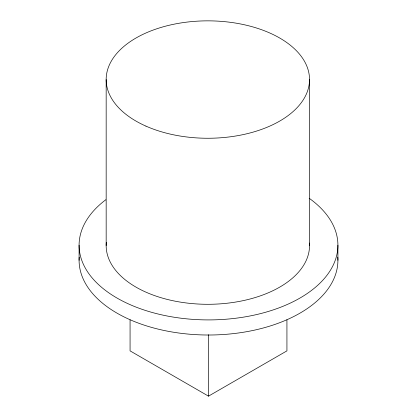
<?xml version="1.0" encoding="UTF-8"?>
<svg xmlns="http://www.w3.org/2000/svg" width="417" height="417" viewBox="0 0 417 417"><rect width="100%" height="100%" fill="white"/><g stroke="black" fill="none" stroke-linecap="round" stroke-linejoin="round"><path stroke-width="0.63" d="M130.068 319.813L130.068 350.869L208.5 396.15L286.932 350.869L286.932 319.813M337.911 245.206L337.911 260.302M309.523 79.553L309.523 245.592M208.5 334.695L208.5 396.15M106.168 79.553L106.168 245.592M79.089 245.206L79.089 260.302M337.801 257.247A129.411 74.711 0 0 1 208.5 335.013A129.411 74.711 0 0 1 79.199 257.247M309.43 243.033A101.68 58.703 0 0 1 207.291 304.295A101.68 58.703 0 0 1 106.319 242.392M309.174 198.263A129.411 74.711 0 0 1 297.498 299.442A129.411 74.711 0 0 1 121.868 300.704A129.411 74.711 0 0 1 105.835 199.722M145.95 126.127A101.68 58.703 0 0 0 308.653 87.216A101.68 58.703 0 0 0 168.937 25.317A101.68 58.703 0 0 0 145.95 126.127"/></g></svg>
